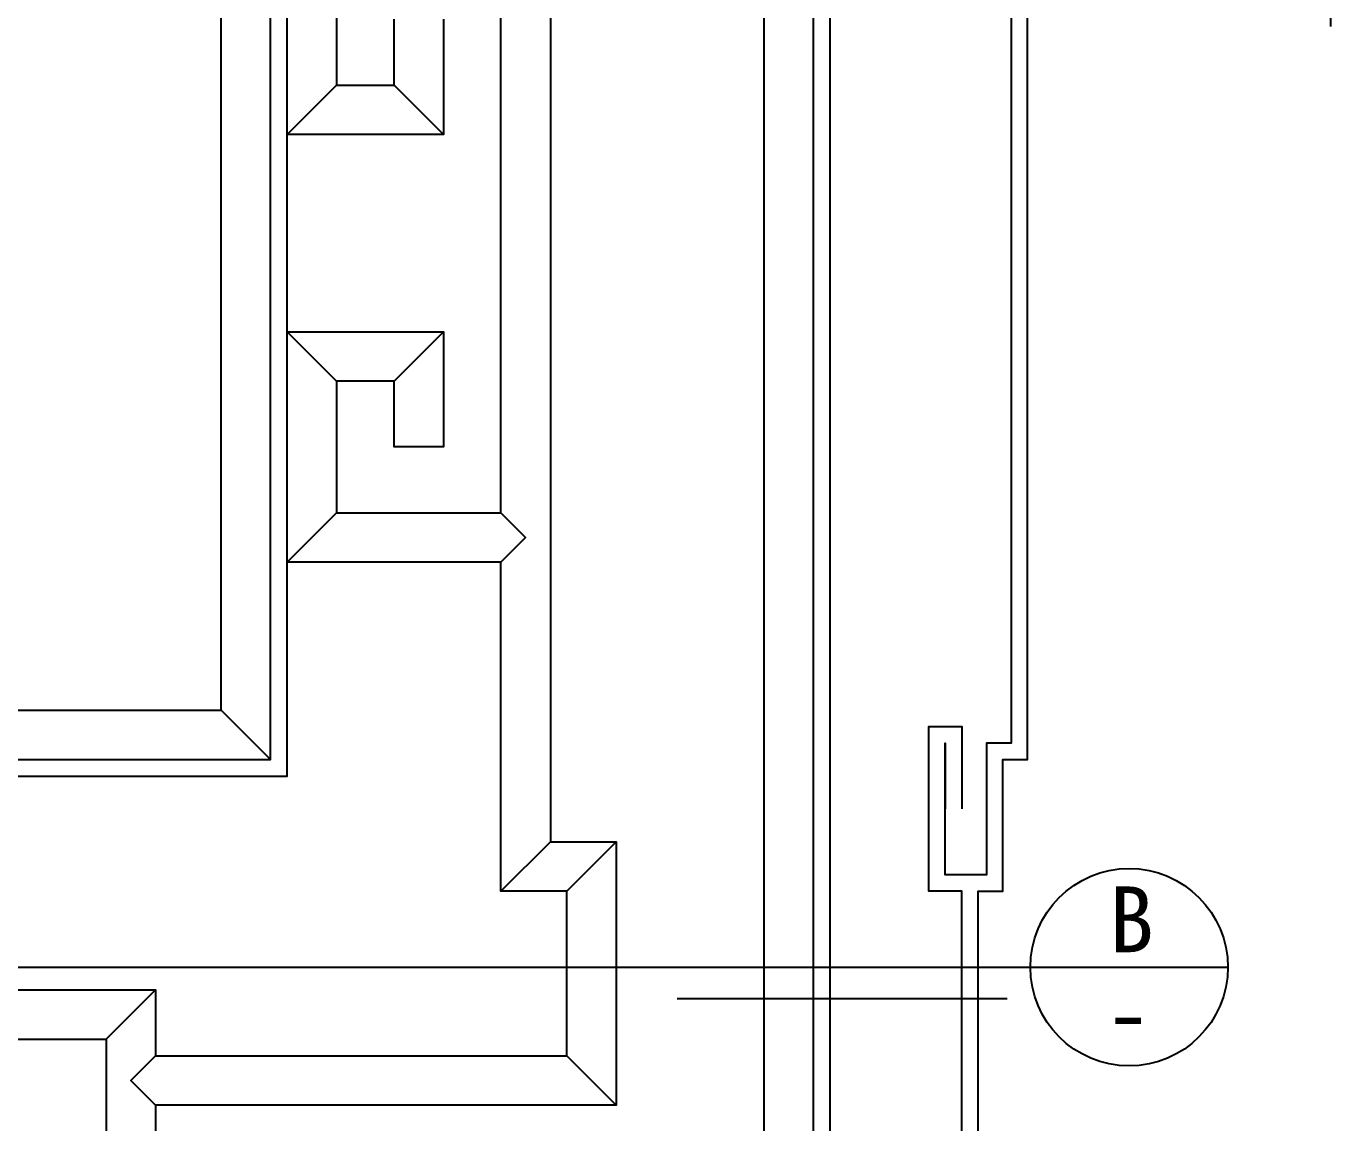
# Model space of a CAD drawing. Header units: metres. Extents: x 88 to 3581, y 92 to 4705.
# Drawn here: x 1939 to 2733, y 2973 to 3639 of the extents above; entities that cross this region are included whole.
import ezdxf

# ---------------------------------------------------------------- set-up
doc = ezdxf.new("R2010")
doc.units = ezdxf.units.M
for name, color, linetype in [('3', 3, 'Continuous'), ('4', 4, 'Continuous'), ('7', 7, 'Continuous'), ('BH', 3, 'Continuous'), ('DIM', 3, 'Continuous')]:
    doc.layers.add(name, color=color, linetype=linetype)
doc.dimstyles.get("Standard").update_dxf_attribs({"dimtxt": 2.5, "dimasz": 2.5, "dimexe": 1.25, "dimexo": 0.625, "dimtad": 1, "dimcen": 2.5, "dimazin": 3, "dimtfac": 1, "dimtmove": 0, "dimatfit": 3})

# ---------------------------------------------------------------- blocks, each defined once
blk = doc.blocks.new('窗-014')
at = {"layer": '3'}
for p, q in [((1840, 870), (1810, 840)), ((1875, 870), (1905, 840)), ((1840, 690), (1810, 720)), ((1875, 690), (1905, 720)), ((1840, 610), (1810, 580)), ((1770, 490), (1800, 460)), ((1940, 380), (1970, 410)), ((1980, 380), (2010, 410)), ((1700, 290), (1730, 320)), ((1980, 280), (2010, 250))]:
    blk.add_line(p, q, dxfattribs=at)
for points in [[(120, 120), (2140, 120), (2140, 1440), (120, 1440)], [(1730, 250), (1730, 160), (2100, 160), (2100, 1400), (1730, 1400), (1730, 1310), (2010, 1310), (2010, 1150), (1970, 1150), (1970, 410), (2010, 410), (2010, 250)], [(450, 450), (1810, 450), (1810, 1110), (450, 1110)], [(460, 460), (1800, 460), (1800, 1100), (460, 1100)], [(1700, 160), (560, 160), (560, 290), (1700, 290)]]:
    blk.add_lwpolyline(points, close=True, dxfattribs=at)
for points in [[(1530, 320), (1730, 320), (1730, 280), (1980, 280), (1980, 380), (1940, 380), (1940, 580), (1810, 580), (1810, 720), (1905, 720), (1905, 650), (1875, 650), (1875, 690), (1840, 690), (1840, 610), (1940, 610), (1940, 950)], [(1840, 950), (1840, 870), (1875, 870), (1875, 910)], [(1905, 910), (1905, 840), (1810, 840), (1810, 980)], [(2210, 1130), (2210, 1090), (2210, 1090), (2210, 1170), (2235, 1170), (2235, 1090), (2250, 1090), (2250, 470), (2235, 470), (2235, 390), (2210, 390), (2210, 470), (2210, 470), (2210, 430)], [(1940, 610), (1955, 595), (1940, 580)], [(2230, 110), (2230, 90), (2210, 90), (2210, 150), (2220, 150), (2220, 380), (2200, 380), (2200, 480), (2220, 480), (2220, 430)], [(1730, 250), (1715, 265), (1730, 280)]]:
    blk.add_lwpolyline(points, dxfattribs=at)
at = {"layer": '4'}
blk.add_lwpolyline([(2110, 30), (1730, 30), (2110, 30), (2110, 0), (2260, 0), (2260, 150), (2230, 150), (2230, 380), (2245, 380), (2245, 460), (2260, 460), (2260, 1100), (2245, 1100), (2245, 1180), (2230, 1180), (2230, 1410), (2260, 1410), (2260, 1560), (2110, 1560), (2110, 1530), (1730, 1530), (1730, 1545), (1650, 1545)], dxfattribs=at)
blk.add_lwpolyline([(130, 130), (2130, 130), (2130, 1430), (130, 1430)], close=True, dxfattribs=at)
at = {"layer": '7'}
blk.add_lwpolyline([(490, 490), (1770, 490), (1770, 1070), (490, 1070)], close=True, dxfattribs=at)
blk = doc.blocks.new('*D24')
for p, q in [((2732.03, 3898.98), (2732.03, 3768.98)), ((2731.78, 3768.98), (2731.53, 3768.98)), ((2732.03, 3638.98), (2732.03, 3768.98)), ((2732.03, 3768.98), (2732.03, 3768.98)), ((2732.28, 3768.98), (2732.53, 3768.98))]:
    blk.add_line(p, q)
at = {"layer": 'Defpoints'}
for p in [(2732.03, 3898.98), (2732.03, 3768.98), (2732.03, 3638.98)]:
    blk.add_point(p, dxfattribs=at)
at = {"layer": 'DIM', "insert": (2732.03, 3770.105), "char_height": 1, "attachment_point": 5}
blk.add_mtext('130', dxfattribs=at)

msp = doc.modelspace()

# ---------------------------------------------------------------- linework, layer by layer
at = {"layer": 'DIM'}
for p, q in [((294.16, 3067.15), (2669.37, 3067.15)), ((2535.28, 3047.95), (2334.72, 3047.95))]:
    msp.add_line(p, q, dxfattribs=at)
msp.add_circle((2609.37, 3067.15), 60, dxfattribs=at)

# ---------------------------------------------------------------- block references
at = {"layer": 'BH'}
msp.add_blockref('窗-014', (287.67, 2733.36), dxfattribs=at)

# ---------------------------------------------------------------- texts
at = {"layer": 'DIM'}
for s, p in [('B', (2597.16, 3076.24)), ('-', (2595.25, 3019.14))]:
    msp.add_text(s, height=40, dxfattribs=at).set_placement(p)

# ---------------------------------------------------------------- dimensions: what is measured, and where the dimension line sits
dim = msp.add_linear_dim(base=(2732.03, 3768.98), p1=(2732.03, 3898.98), p2=(2732.03, 3638.98), text='130', dimstyle='Standard', dxfattribs=at)
dim.commit()
dim.dimension.update_dxf_attribs({"geometry": '*D24', "text_midpoint": (2732.03, 3770.105)})

doc.saveas('drawing.dxf')
